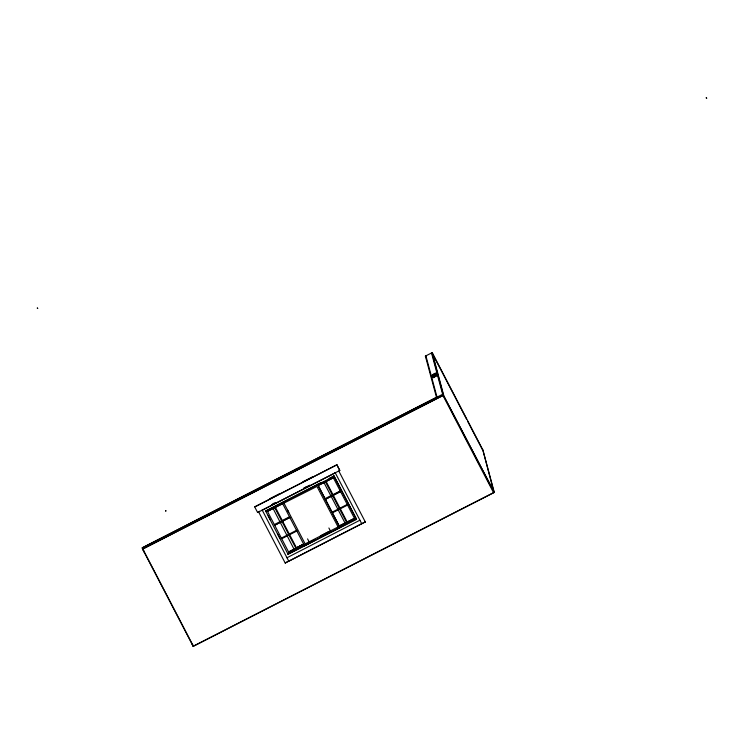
<?xml version="1.0" encoding="UTF-8"?>
<svg xmlns="http://www.w3.org/2000/svg" width="744" height="744" viewBox="0 0 744 744"><rect width="100%" height="100%" fill="white"/><g stroke="black" fill="none" stroke-linecap="round" stroke-linejoin="round"><path stroke-width="1.12" d="M297.665 548.728L297.107 548.933M340.826 526.566L340.101 527.152M294.968 549.667L294.764 550.588L272.574 507.501M307.253 543.473L306.844 544.292M343.468 524.948L342.835 525.627M303.877 545.668L304.556 545.343M289.053 472.775L288.523 473.696L287.64 473.491M289.5 472.542L288.347 473.9L287.389 473.714L286.291 474.942L285.24 474.728M287.11 473.77L286.487 474.737L285.687 474.495M290.606 472.431L291.722 471.854M290.811 471.873L289.723 473.193L292.82 471.603L291.285 471.631M300.455 547.426L299.46 547.435M273.876 503.372L273.29 503.372M299.246 467.558L298.353 468.292L299.692 468.097L299.507 467.427M435.956 374.548C426.768 379.905 437.779 374.483 435.984 374.651L435.547 373.032L432.273 374.948L435.668 373.479L432.487 375.655L435.798 373.962M37.274 308.1L37.423 308.332M706.214 97.929L706.8 98.18L706.233 97.808M432.218 352.619L443.684 395.213L142.588 549.165L142.216 547.789L436.486 397.324L425.382 356.106L432.218 352.619L482.828 449.841L494.295 492.435L193.198 646.387L142.541 549.026L443.387 395.204L494.295 492.435L443.387 395.204L431.957 352.749L466.59 419.272M165.773 510.616L165.745 511.305L165.865 510.691M435.938 374.483L432.599 376.083M442.634 394.292L142.243 547.891L192.854 645.113M252.672 492.072L326.188 454.482M269.774 498.713L280.116 493.421M302.892 481.777L313.233 476.486M254.699 506.831L336.902 464.805L339.803 470.468L257.61 512.495L254.736 506.99L336.902 464.805M304.194 487.971L306.249 486.92M271.597 504.739L276.043 502.47M309.746 485.246L303.636 488.464L309.783 485.386M271.997 504.702L276.08 502.609M259.619 511.286L257.61 512.495M271.951 504.981L276.061 502.879M303.803 488.696L309.969 485.544M262.214 510.198L335.228 472.868M282.348 502.349L265.589 510.914L288.095 554.317L356.506 519.34L356.329 518.67L336.92 528.584M317.242 484.502L321.185 482.484M329.071 478.448L334 475.937L356.413 518.977L336.902 528.947M333.917 475.621L334.103 476.29L265.682 511.277L265.506 510.607M282.636 503.483L267.496 511.435L288.616 552.048L303.738 544.031M318.116 485.348L333.358 477.76L354.479 518.373L339.227 525.887M282.701 503.744L267.449 511.249M318.19 485.599L333.377 477.834M325.035 498.694L340.222 490.928M274.676 525.19L274.35 524.567L289.537 516.801L289.872 517.461L274.685 525.227L289.862 517.424M332.066 512.207L347.253 504.441M332.391 512.83L347.578 505.064M494.025 492.519L482.828 449.841M293.638 549.286L302.724 544.543M288.598 551.974L303.784 544.208M354.46 518.298L339.273 526.064L318.144 485.423M320.543 535.82L328.755 531.532M284.031 503.269L305.152 543.892L338.064 526.975M303.692 545.631L287.928 553.694L288.095 554.317M311.401 541.641L315.484 539.549M287.993 553.955L304.752 545.389M305.477 545.017L315.614 539.837M340.017 527.654L317.539 484.353L282.05 502.498L304.529 545.798L339.943 527.394M286.97 557.749L359.919 520.205M287.844 561.497L285.203 563.022L365.323 521.888L288.774 561.199L262.158 509.993M193.161 646.248L493.997 492.426M436.486 397.324L437.026 397.166L425.894 355.846M345.625 524.167L323.398 481.508M307.56 538.889L309.169 541.939M467.651 421.318L482.568 449.971M425.382 356.106L426.452 358.162M336.939 464.963L339.803 470.468M365.36 522.037L338.78 470.989M334.103 476.29L356.506 519.34M326.077 481.442L347.178 521.99M325.435 481.777L346.537 522.316M287.696 510.263L288.746 512.291M275.401 507.352L296.493 547.854M295.861 548.226L274.759 507.678M268.175 515.731L270.305 519.824M277.772 534.173L279.911 538.275M285.203 563.022L258.624 511.974M37.814 308.425L37.367 307.979M328.885 527.989L330.457 531.049M493.551 492.649L442.968 395.52L431.511 352.982M361.742 523.711L335.172 472.663M326.039 453.914L326.346 455.049M338.018 526.799L316.963 486.436L283.985 503.093M297.777 468.98L295.731 470.124L295.545 469.455M295.991 469.222L296.149 469.817M295.201 470.301L293.155 471.436L292.978 470.766M293.415 470.543L293.573 471.138M252.523 491.505L252.83 492.64M192.826 645.011L193.198 646.387M192.073 643.606L192.37 644.741M143.806 550.895L144.113 552.029M143.025 549.388L143.332 550.523M434.654 375.45L433.073 376.39L434.654 375.45M434.561 376.297L432.943 377.357L435.835 376.064C426.405 381.337 443.089 372.567 433.334 377.106C442.885 371.795 425.94 380.147 435.724 375.646L434.561 376.297M340.538 491.514L325.361 499.317L340.547 491.551M296.568 530.314L281.381 538.079L281.716 538.74L296.903 530.974L296.577 530.351"/></g></svg>
